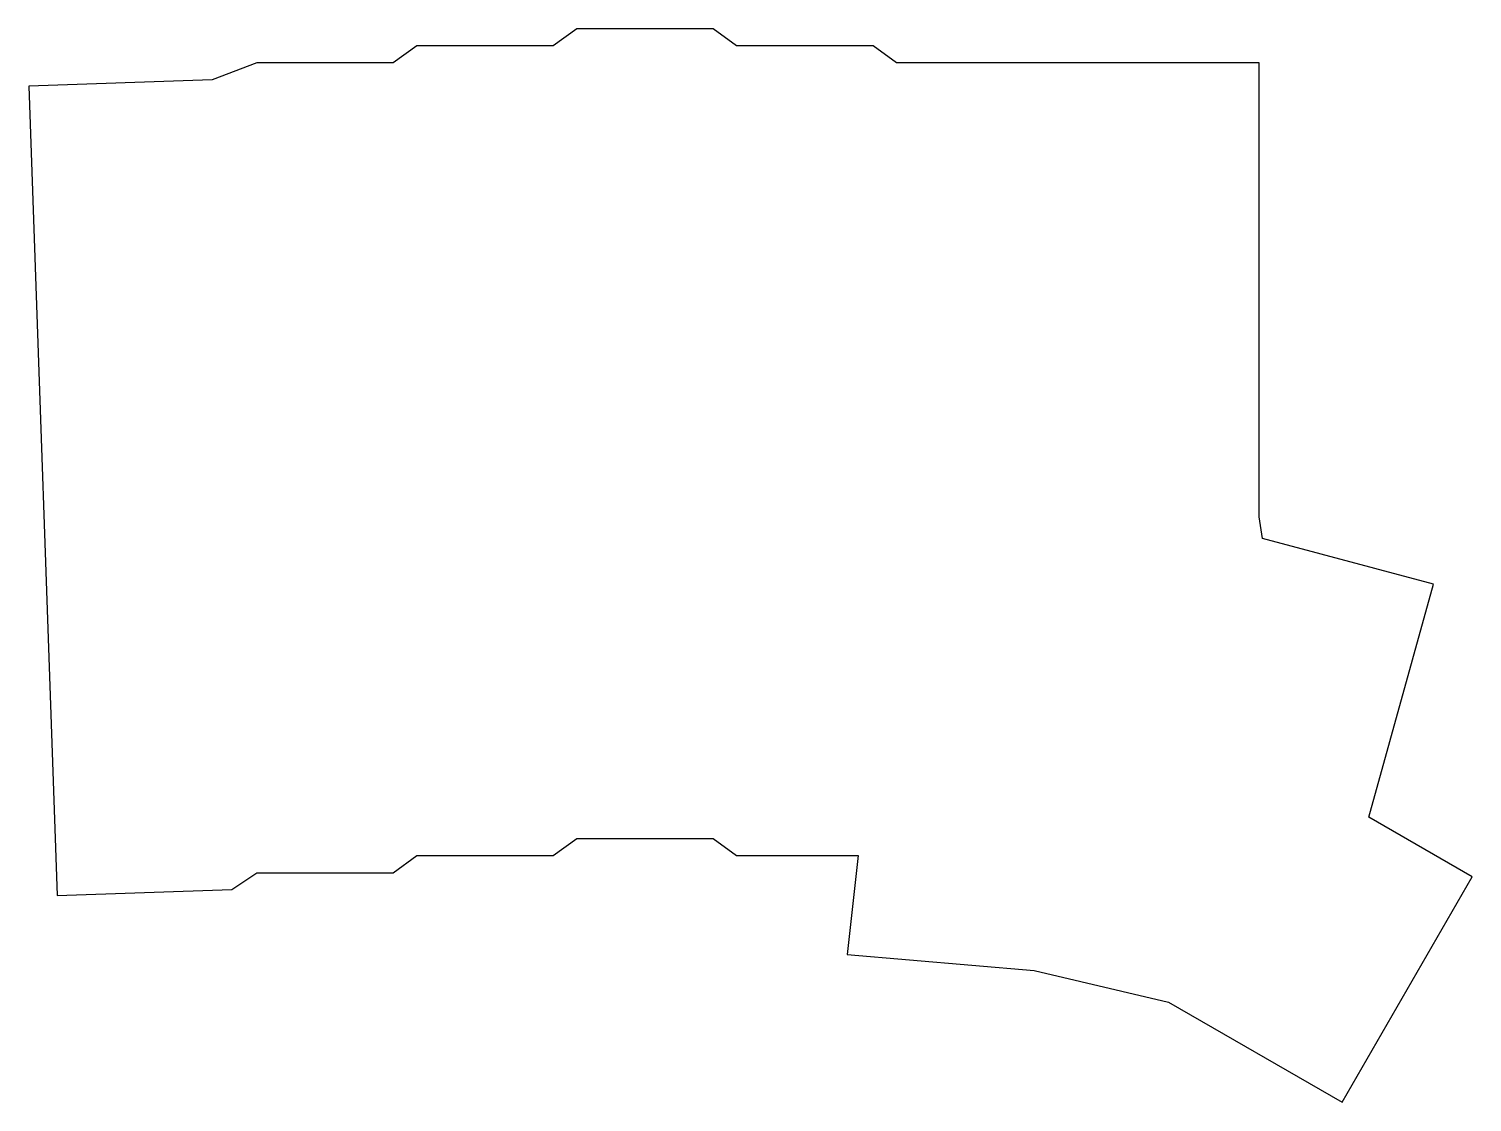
# Model space of a CAD drawing. Header units: millimetres. Extents: x 35 to 204, y -187 to -61.
import ezdxf

# ---------------------------------------------------------------- set-up
doc = ezdxf.new("R2010")
doc.units = ezdxf.units.MM

msp = doc.modelspace()

# ---------------------------------------------------------------- linework, layer by layer
for p, q in [((98.84, -60.75), (96.09, -62.75)), ((114.84, -60.75), (98.84, -60.75)), ((117.59, -62.75), (114.84, -60.75)), ((80.09, -62.75), (77.34, -64.75)), ((96.09, -62.75), (80.09, -62.75)), ((133.59, -62.75), (117.59, -62.75)), ((136.34, -64.75), (133.59, -62.75)), ((61.34, -64.75), (56.1, -66.74)), ((77.34, -64.75), (61.34, -64.75)), ((178.84, -64.75), (136.34, -64.75)), ((178.84, -118), (178.84, -64.75)), ((56.1, -66.74), (34.61, -67.49)), ((34.61, -67.49), (37.93, -162.43)), ((179.25, -120.54), (178.84, -118)), ((199.29, -125.91), (179.25, -120.54)), ((191.7, -153.25), (199.29, -125.91)), ((203.83, -160.25), (191.7, -153.25)), ((96.09, -157.75), (98.84, -155.75)), ((98.84, -155.75), (114.84, -155.75)), ((114.84, -155.75), (117.59, -157.75)), ((77.34, -159.75), (80.09, -157.75)), ((80.09, -157.75), (96.09, -157.75)), ((117.59, -157.75), (131.84, -157.75)), ((131.84, -157.75), (130.56, -169.36)), ((58.41, -161.71), (61.34, -159.75)), ((61.34, -159.75), (77.34, -159.75)), ((188.58, -186.67), (203.83, -160.25)), ((37.93, -162.43), (58.41, -161.71)), ((130.56, -169.36), (152.47, -171.23)), ((152.47, -171.23), (168.23, -174.92)), ((168.23, -174.92), (188.58, -186.67))]:
    msp.add_line(p, q)

doc.saveas('drawing.dxf')
